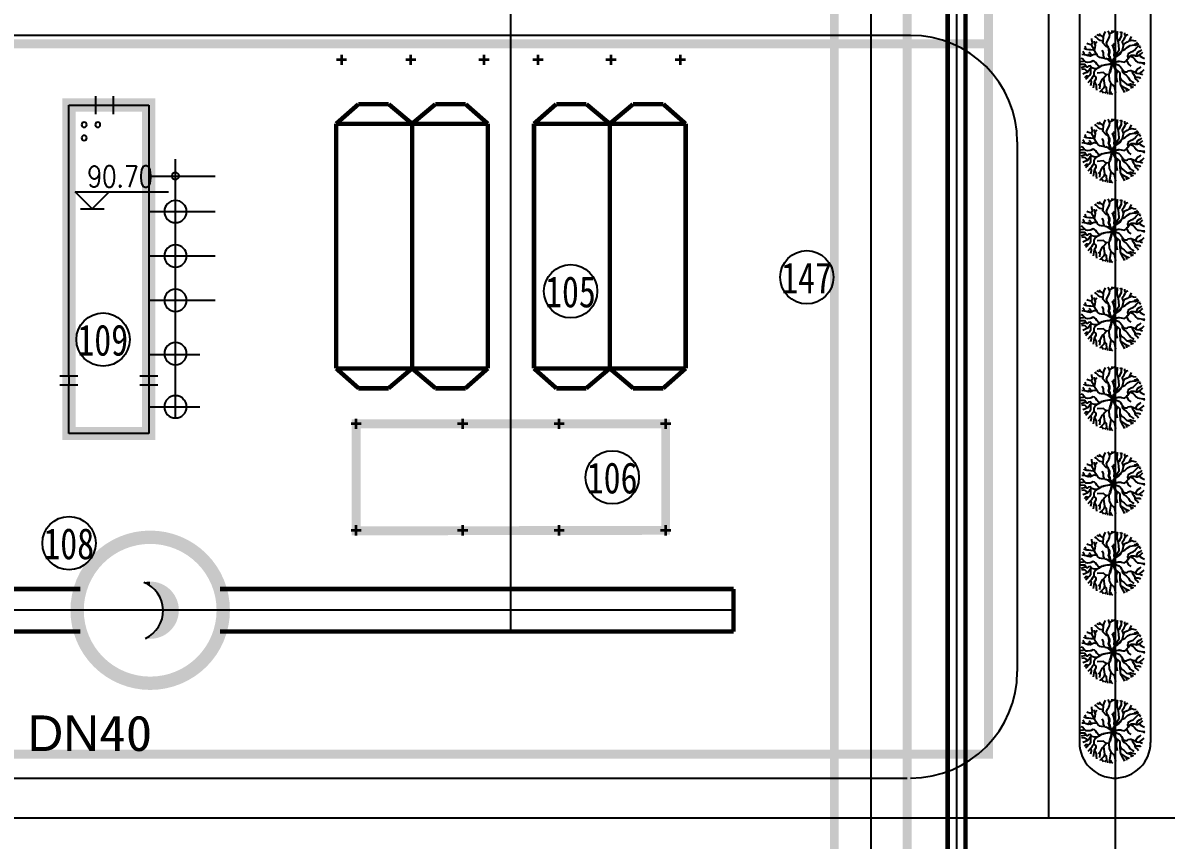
# Model space of a CAD drawing. Extents: x 532522 to 2902776, y -101917278 to 111238625.
# Drawn here: x 2901750.4 to 2901879.1, y 2549018.3 to 2549110.4 of the extents above; entities that cross this region are included whole.
import ezdxf
from ezdxf.enums import TextEntityAlignment as Align

# ---------------------------------------------------------------- set-up
doc = ezdxf.new("R2010")
doc.units = 0
doc.header["$LTSCALE"] = 1000
doc.header["$MEASUREMENT"] = 0
doc.linetypes.add('DASHDOT', pattern=[1, 0.5, -0.25, 0, -0.25])
for name, color, linetype in [('#1力能', 7, 'CONTINUOUS'), ('1', 7, 'CONTINUOUS'), ('15', 7, 'CONTINUOUS'), ('34', 7, 'CONTINUOUS'), ('DIM', 4, 'CONTINUOUS'), ('NEW字', 2, 'CONTINUOUS'), ('NEW道路', 4, 'CONTINUOUS'), ('道路', 5, 'CONTINUOUS')]:
    doc.layers.add(name, color=color, linetype=linetype)
doc.styles.add('DIM_FONT', font='SIMPLEX.shx', dxfattribs={"width": 0.8})
doc.styles.add('GEDITXT', font='', dxfattribs={"height": 0.2})
doc.styles.get("Standard").update_dxf_attribs({"font": '', "width": 1.1})
doc.styles.get('GEDITXT').set_extended_font_data('SimSun')
doc.styles.get('Standard').set_extended_font_data('SimSun')

# ---------------------------------------------------------------- blocks, each defined once
blk = doc.blocks.new('VEGTRE')
at = {"layer": '34', "color": 95, "linetype": 'Continuous'}
for p, q in [((-8.528, 0.012), (-9.251, 0.386)), ((0.118, -8.826), (0.14, -9.251)), ((3.566, -7.88), (3.93, -8.367))]:
    blk.add_line(p, q, dxfattribs=at)
for points in [[(-2.046, 4.279), (-2.4, 4.964), (-3.287, 5.585), (-3.964, 6.236), (-4.882, 6.473), (-5.323, 6.918), (-5.978, 7.056)], [(-5.323, 6.918), (-5.362, 7.246), (-5.46, 7.463)], [(-2.195, 6.115), (-2.574, 6.648), (-3.106, 7.036), (-3.4, 7.185), (-3.962, 7.479), (-4.61, 7.805), (-4.773, 7.915)], [(-3.752, 7.369), (-3.99, 8.041), (-3.988, 8.338)], [(-2.021, 2.95), (-2.046, 4.279), (-2.195, 6.115), (-2.229, 6.518), (-2.46, 6.863), (-3.385, 8.6)], [(0.397, 6.077), (-0.091, 6.602), (-0.424, 6.73), (-0.829, 8.612)], [(0.749, 8.303), (0.417, 8.867), (0.067, 9.236)], [(0.754, 9.176), (0.786, 8.248), (0.421, 5.99), (0.879, 5.048), (1.021, 3.397), (1.745, 3.549), (2.297, 4.056), (2.627, 4.528), (2.402, 6.574), (1.892, 7.12), (1.776, 8.509), (1.535, 8.749), (1.489, 9.113)], [(1.776, 8.509), (2.094, 8.662), (2.303, 8.938)], [(2.4, 6.569), (2.605, 7.267), (2.93, 7.679), (3.581, 8.303), (3.658, 8.472)], [(3.186, 7.925), (2.785, 8.597), (2.653, 8.841)], [(3.694, 6.082), (3.694, 6.585), (3.817, 7.533)], [(4.535, 1.708), (5.166, 2.212), (5.405, 2.749), (5.458, 3.195), (5.405, 3.713), (4.846, 4.231), (4.892, 4.745), (5.303, 5.581), (5.602, 7.304)], [(5.303, 5.581), (5.202, 5.697), (4.995, 6.082), (4.79, 6.494), (4.73, 7.087), (4.699, 7.94)], [(6.391, 4.959), (6.236, 5.518), (6.236, 5.725), (6.395, 6.648)], [(-7.644, 3.079), (-7.906, 3.251), (-8.291, 3.34), (-8.579, 3.473)], [(-6.48, 4.13), (-6.809, 4.197), (-7.373, 4.169), (-7.785, 4.256), (-8.041, 4.579)], [(-5.516, 2.354), (-5.718, 2.925), (-6.014, 3.369), (-6.482, 4.138), (-6.364, 4.405), (-6.573, 4.79), (-7.162, 5.174), (-7.426, 5.518)], [(-4.4, 6.349), (-5.149, 6.149), (-5.738, 6.297), (-6.573, 6.509)], [(-2.28, 1.166), (-2.28, 1.166), (-2.588, 1.561), (-2.851, 2.005), (-2.762, 2.39), (-2.79, 2.715), (-3.321, 3.217), (-3.913, 3.602), (-4.236, 3.99), (-4.562, 4.344), (-4.855, 4.817), (-5.062, 5.113), (-5.651, 5.497), (-6.065, 5.795)], [(-1.333, 2.385), (-1.014, 3.395), (-1.014, 4.191), (-1.128, 4.636), (-1.306, 5.585)], [(1.021, 3.397), (0.781, 2.621), (0.631, 1.971), (0.446, 1.246), (0.217, 0.503), (0.181, 0.39), (0.227, 0.262), (0.33, 0.248), (0.841, 0.426), (1.405, 0.538), (2.063, 0.638), (2.492, 0.733), (2.858, 0.774)], [(1.682, 3.535), (2.169, 3.304), (2.692, 2.851), (4.438, 2.986)], [(2.626, 4.535), (3.13, 4.899), (3.487, 5.697), (3.694, 6.082), (4.2, 6.525)], [(5.405, 3.715), (5.79, 4.156), (6.145, 4.662), (6.412, 4.985), (7.164, 5.812)], [(6.436, 1.643), (6.438, 3.318), (6.576, 3.653), (7.149, 4.036), (7.438, 4.497), (7.838, 4.863)], [(7.15, 4.038), (7.415, 3.92), (7.622, 3.862), (8.115, 4.385)], [(-5.072, -1.937), (-5.316, -1.81), (-5.788, -1.573), (-6.291, -1.097), (-6.762, -0.477), (-7.144, -0.179), (-7.677, -0.092), (-8.21, -0.003), (-9.26, 0.048)], [(-2.826, 2.118), (-3.087, 2.39), (-3.441, 2.687), (-3.737, 2.687), (-4.003, 2.656), (-4.241, 2.538), (-4.446, 2.391), (-5.01, 2.243), (-5.306, 2.273), (-5.778, 2.451), (-6.162, 2.631), (-6.487, 2.807), (-6.99, 3.043), (-7.521, 3.161), (-7.788, 2.985), (-8.085, 2.779), (-8.47, 2.513), (-9.051, 1.949)], [(-6.774, 2.944), (-6.814, 2.364), (-7.2, 1.771), (-7.88, 1.359), (-8.262, 1.156)], [(-3.964, -0.615), (-4.554, 0.443), (-5.236, 0.966)], [(-2.528, -0.28), (-2.003, -0.333), (-1.532, -0.287), (-1.009, -0.157), (-0.532, 0.043), (-0.487, 0.128), (-0.547, 0.195), (-1.308, 0.535), (-1.732, 0.759), (-2.28, 1.166)], [(-1.836, 0.836), (-1.532, 0.733), (-1.116, 0.535), (-0.728, 0.366), (-0.39, 0.222), (-0.308, 0.227), (-0.28, 0.318), (-0.409, 0.672), (-0.636, 1.292), (-0.851, 1.797), (-0.99, 2.038), (-1.383, 2.386), (-2.021, 2.95)], [(-1.496, 2.487), (-1.121, 2.253), (-0.85, 2.084), (-0.631, 1.636), (-0.436, 1.202), (-0.25, 0.662), (-0.137, 0.338), (-0.082, 0.263), (0.005, 0.289), (0.087, 0.499), (0.217, 0.862), (0.39, 1.333), (0.535, 1.913), (0.667, 2.463), (0.776, 2.867), (0.944, 3.145)], [(3.063, 0.843), (2.672, 0.708), (2.15, 0.579), (1.579, 0.487), (1.012, 0.402), (0.627, 0.217), (0.272, 0.046), (0.227, -0.01), (0.325, -0.138), (0.631, -0.385), (1.205, -0.844), (1.463, -1.024), (1.971, -1.188)], [(3.063, 0.843), (3.328, 0.935), (3.95, 1.438), (4.453, 1.703), (5.191, 1.733), (5.991, 1.467), (6.227, 1.436), (6.494, 1.703), (6.82, 2.174), (7.145, 2.617), (7.503, 2.795), (8.005, 3.031), (8.622, 3.282)], [(3.581, 1.14), (4.067, 0.995), (4.569, 0.431), (4.892, -0.014), (5.277, -0.369), (5.689, -0.487), (6.222, -0.251), (6.549, -0.162), (7.318, -0.075), (7.703, -0.106), (8.205, -0.578), (8.704, -1.142), (9.144, -1.244)], [(6.128, 1.448), (6.462, 0.903), (6.966, 1.051), (7.379, 1.315), (7.677, 1.108), (8.027, 0.545), (9.212, 0.508)], [(7.313, 2.699), (7.617, 2.232), (7.971, 1.997), (8.477, 1.877), (9.005, 2.002)], [(7.607, 1.156), (7.822, 1.138), (8.238, 1.197), (9.109, 1.462)], [(-7.533, -2.133), (-7.918, -1.867), (-8.39, -1.542), (-9.183, -1.21)], [(-3.385, -0.159), (-3.45, -0.154), (-3.774, -0.39), (-4.101, -0.774), (-4.337, -1.041), (-4.516, -1.246), (-4.752, -1.574), (-4.959, -1.839), (-5.168, -2.015), (-5.405, -2.164), (-5.937, -2.133), (-6.203, -2.133), (-6.619, -2.015), (-6.913, -1.957), (-7.178, -1.985), (-7.475, -2.075), (-7.713, -2.311), (-7.978, -2.46), (-8.333, -2.696), (-8.744, -3.056)], [(-6.979, -1.964), (-6.973, -2.342), (-7.031, -2.636), (-7.27, -3.021), (-7.773, -3.287), (-8.159, -3.523), (-8.431, -3.836)], [(-4.544, -1.287), (-4.398, -1.839), (-4.429, -2.313), (-4.667, -2.757), (-5.318, -3.111), (-5.88, -3.318), (-6.326, -3.644), (-6.8, -4.147), (-7.126, -4.528), (-7.364, -4.768), (-7.882, -4.867)], [(-2.462, -3.179), (-2.137, -2.583), (-1.759, -2.28), (-1.347, -1.979), (-0.903, -1.67), (-0.496, -1.229), (-0.344, -0.944), (-0.215, -0.239), (-0.255, -0.128), (-0.359, -0.106), (-0.985, -0.282), (-1.626, -0.421), (-1.896, -0.446), (-2.446, -0.297), (-2.923, -0.203), (-3.385, -0.159)], [(1.2, -4.123), (0.961, -3.593), (0.913, -3.108), (0.897, -2.942), (0.997, -2.662), (1.092, -2.21), (0.831, -1.764), (0.703, -1.215), (0.494, -0.85), (0.212, -0.451), (0.109, -0.39), (0.005, -0.414), (-0.07, -0.533), (-0.188, -1.003), (-0.224, -1.147), (-0.641, -1.614), (-0.865, -1.855), (-1.516, -2.27), (-2.173, -2.856), (-2.723, -3.472)], [(-1.516, -2.27), (-1.195, -2.785), (-1.891, -3.706), (-1.81, -5.097), (-1.538, -6.27), (-1.277, -7.256), (-1.383, -8.903), (-1.521, -9.106)], [(-0.641, -1.614), (-0.465, -2.169), (-0.497, -3.026), (-0.439, -3.619), (-0.352, -4.121), (-0.147, -4.685), (-0.354, -5.393), (-0.503, -5.629)], [(2.289, -1.251), (1.369, -1.07), (0.949, -0.757), (0.272, -0.338), (0.525, -0.728), (0.745, -1.07), (0.821, -1.393), (0.979, -1.87), (1.191, -2.229), (0.985, -3.046), (1.251, -4.369)], [(2.289, -1.251), (3.273, -1.369), (3.718, -1.47), (4.297, -1.908), (4.509, -2.215), (4.892, -2.778), (5.333, -3.788), (6.144, -5.178), (5.853, -5.723), (5.997, -6.562), (6.022, -7.009)], [(2.289, -1.251), (2.622, -1.988), (2.668, -2.896), (3.077, -3.598)], [(4.509, -2.215), (5.359, -2.379), (5.863, -2.203), (6.366, -1.908), (7.164, -2.383)], [(5.964, -2.144), (6.308, -2.441), (6.776, -3.034)], [(6.708, -2.111), (7.077, -1.968), (7.61, -2.147), (8.109, -2.292), (8.918, -2.378)], [(8.046, -2.275), (8.258, -2.65), (8.658, -3.2)], [(8.268, -0.651), (8.617, -0.311), (9.226, -0.229)], [(-7.467, -4.788), (-7.696, -4.588), (-8.154, -4.393)], [(-5.373, -7.544), (-4.773, -6.301), (-4.157, -5.926), (-3.485, -5.583), (-3.097, -5.157), (-2.957, -4.362), (-2.723, -3.472), (-3.477, -3.759), (-4.239, -4.508), (-5.019, -4.947), (-6.152, -5.144), (-6.579, -5.092), (-7.516, -5.415)], [(-6.154, -5.144), (-6.419, -5.388), (-6.862, -5.537), (-7.209, -5.815)], [(-4.773, -6.301), (-5.475, -6.544), (-6.005, -6.426), (-6.809, -6.28)], [(-3.097, -5.157), (-2.87, -5.896), (-2.783, -6.162), (-3.316, -6.841), (-3.614, -7.403), (-3.703, -7.757), (-3.526, -8.173), (-3.497, -8.573)], [(-1.538, -6.27), (-2.044, -6.574), (-2.251, -7.198), (-2.549, -7.67), (-2.579, -8.113), (-2.521, -8.379), (-2.316, -8.733), (-2.277, -8.973)], [(-0.179, -4.798), (-0.06, -4.862), (0.297, -5.039)], [(1.251, -4.369), (1.333, -4.685), (1.627, -4.952), (1.744, -5.662), (1.535, -6.342), (1.12, -6.993), (0.913, -7.436), (0.851, -8.029), (1.145, -8.826), (1.335, -9.154)], [(1.263, -4.424), (1.868, -4.687), (2.81, -5.721), (2.749, -6.195), (2.682, -7.19), (2.651, -7.523), (2.497, -8.152), (2.115, -9.003)], [(2.749, -6.195), (3.569, -6.393), (4.232, -6.769), (4.728, -7.321), (4.964, -7.379), (5.123, -7.651)], [(5.062, -5.236), (4.879, -5.692), (4.463, -6.137)], [(5.241, -3.574), (5.089, -4.362), (5, -4.954), (5.115, -5.487), (5.232, -6.168)], [(5.333, -3.788), (5.653, -3.624), (6.273, -3.682), (6.894, -3.744), (7.456, -3.773), (7.75, -4.07), (7.93, -4.732)], [(6.144, -5.179), (6.595, -5.251), (7.246, -5.46), (7.42, -5.497)], [(7.605, -3.921), (7.841, -3.892), (8.226, -4.07), (8.258, -4.132)], [(-3.675, -7.646), (-4, -8.051), (-4.462, -8.113)], [(-2.456, -8.492), (-2.67, -8.706), (-2.846, -8.81)], [(1.041, -8.544), (0.436, -8.59), (0.079, -8.856), (-0.393, -9.062), (-0.711, -9.226)], [(2.682, -7.164), (3.128, -7.675), (3.544, -7.882), (4.135, -7.851), (4.62, -8.005)]]:
    blk.add_lwpolyline(points, dxfattribs=at)

msp = doc.modelspace()

# ---------------------------------------------------------------- hatches: boundary and pattern name
at = {"layer": 'DIM'}
msp.add_hatch(color=7, dxfattribs=at).paths.add_polyline_path([(2901764.05, 2549047.37, -0.059753), (2901764.77, 2549046.99), (2901764.77, 2549047.46, 0.056453)])
h = msp.add_hatch(color=7, dxfattribs=at)
h.paths.add_polyline_path([(2901764.77, 2549041.37), (2901764.77, 2549041.01, 0.414214), (2901768, 2549044.23), (2901766.24, 2549044.23, -0.248923)])
h.paths.add_polyline_path([(2901764.24, 2549041.06, 0.041914), (2901764.77, 2549041.01), (2901764.77, 2549041.37, -0.045209)])
h.paths.add_polyline_path([(2901766.24, 2549044.23), (2901768, 2549044.23, 0.414214), (2901764.77, 2549047.46), (2901764.77, 2549046.99, -0.240095)])

# ---------------------------------------------------------------- linework, layer by layer
at = {"layer": '1', "color": 1, "linetype": 'Continuous'}
for p, q in [((2901873.37, 2549279.83), (2901873.37, 2548994.33)), ((2901758.62, 2549102.12), (2901758.62, 2549100.1)), ((2901760.62, 2549102.12), (2901760.62, 2549100.1)), ((2901756.62, 2549070.6), (2901754.6, 2549070.6)), ((2901756.62, 2549069.6), (2901754.6, 2549069.6)), ((2901765.62, 2549070.6), (2901763.6, 2549070.6)), ((2901765.62, 2549069.6), (2901763.6, 2549069.6)), ((2901873.12, 2549025.33), (2901873.62, 2549025.33))]:
    msp.add_line(p, q, dxfattribs=at)
at = {"layer": '1', "color": 1}
for p, q in [((2901755.62, 2549070.6), (2901755.62, 2549101.14)), ((2901755.62, 2549101.14), (2901758.62, 2549101.14)), ((2901758.62, 2549101.14), (2901760.62, 2549101.14)), ((2901760.62, 2549101.14), (2901764.62, 2549101.14)), ((2901764.62, 2549101.14), (2901764.62, 2549070.6)), ((2901755.62, 2549070.6), (2901755.62, 2549069.6)), ((2901755.62, 2549064.14), (2901755.62, 2549069.6)), ((2901764.62, 2549070.6), (2901764.62, 2549069.6))]:
    msp.add_line(p, q, dxfattribs=at)
at = {"layer": '1', "color": 1, "linetype": 'DASHDOT'}
for p, q in [((2901767.62, 2549065.89), (2901767.62, 2549095.04)), ((2901764.62, 2549093.14), (2901772.07, 2549093.14)), ((2901764.62, 2549089.14), (2901772.07, 2549089.14)), ((2901764.62, 2549084.14), (2901772.07, 2549084.14)), ((2901764.62, 2549079.14), (2901772.07, 2549079.14)), ((2901764.62, 2549073.04), (2901770.36, 2549073.04)), ((2901764.62, 2549067.14), (2901770.36, 2549067.14))]:
    msp.add_line(p, q, dxfattribs=at)
at = {"layer": '1', "color": 7}
for p, q in [((2901764.62, 2549069.6), (2901764.62, 2549064.14)), ((2901764.62, 2549064.14), (2901755.62, 2549064.14))]:
    msp.add_line(p, q, dxfattribs=at)
at = {"layer": '1', "linetype": 'Continuous'}
msp.add_line((2901681.37, 2549025.33), (2901849.98, 2549025.33), dxfattribs=at)
at = {"layer": '1', "color": 7, "linetype": 'Continuous', "const_width": 1}
for points in [[(2901841.78, 2549199.84), (2901841.78, 2548984.34)], [(2901849.98, 2549199.49), (2901849.98, 2548984.34)]]:
    msp.add_lwpolyline(points, dxfattribs=at)
at = {"layer": '1', "color": 7, "linetype": 'DASHDOT', "ltscale": 2}
msp.add_lwpolyline([(2901845.88, 2549199.34), (2901845.88, 2548966.34)], dxfattribs=at)
at = {"layer": '1', "color": 7, "linetype": 'Continuous', "flags": 128}
for points, const_width in [([(2901854.54, 2549165.45), (2901854.54, 2548993.38)], 0.5), ([(2901856.54, 2549165.45), (2901856.54, 2548993.38)], 0.5), ([(2901755.62, 2549101.14), (2901764.62, 2549101.14), (2901764.62, 2549064.14), (2901755.62, 2549064.14), (2901755.62, 2549101.14)], 1.5), ([(2901787.95, 2549065.23), (2901822.8, 2549065.23), (2901822.8, 2549053.23), (2901787.95, 2549053.17), (2901787.95, 2549065.23)], 1)]:
    msp.add_lwpolyline(points, dxfattribs=dict(at, const_width=const_width))
at = {"layer": '1', "color": 1, "linetype": 'Continuous', "flags": 128}
msp.add_lwpolyline([(2901855.54, 2549165.45), (2901855.54, 2548988.33)], dxfattribs=at)
at = {"layer": '1', "color": 1, "linetype": 'Continuous'}
for centre, start, end in [((2901757.34, 2549098.92), 360, 180), ((2901758.87, 2549098.92), 360, 180), ((2901757.34, 2549098.92), 180, 360), ((2901757.35, 2549097.43), 360, 180), ((2901758.87, 2549098.92), 180, 360), ((2901757.35, 2549097.43), 180, 360)]:
    msp.add_arc(centre, 0.291, start, end, dxfattribs=at)
at = {"layer": '1', "color": 1}
for centre, radius, start, end in [((2901767.62, 2549093.14), 0.4, 360, 180), ((2901767.62, 2549093.14), 0.4, 180, 360), ((2901767.62, 2549067.14), 1.25, 180, 360)]:
    msp.add_arc(centre, radius, start, end, dxfattribs=at)
at = {"layer": '1', "color": 7}
for centre, start, end in [((2901767.62, 2549089.14), 360, 180), ((2901767.62, 2549089.14), 180, 360), ((2901767.62, 2549084.14), 360, 180), ((2901767.62, 2549084.14), 180, 360), ((2901767.62, 2549079.14), 360, 180), ((2901767.62, 2549079.14), 180, 360), ((2901767.62, 2549073.14), 360, 180), ((2901767.62, 2549073.14), 180, 360), ((2901767.62, 2549067.14), 360, 180)]:
    msp.add_arc(centre, 1.25, start, end, dxfattribs=at)
at = {"layer": '15', "color": 3, "linetype": 'Continuous', "const_width": 1, "flags": 128}
for points in [[(2901859.14, 2549258.03), (2901859.14, 2549158.03), (2901859.14, 2549108.03), (2901674.14, 2549108.03), (2901674.14, 2549058.03), (2901674.14, 2549108.03)], [(2901674.14, 2549058.03), (2901674.14, 2549028.03), (2901859.14, 2549028.03), (2901859.14, 2549108.03)]]:
    msp.add_lwpolyline(points, dxfattribs=at)
at = {"layer": '15', "color": 3}
for centre in [(2901838.68, 2549081.74, 0.37), (2901812.1, 2549080.16), (2901759.47, 2549074.72), (2901816.79, 2549059.2), (2901755.64, 2549051.79)]:
    msp.add_circle(centre, 3, dxfattribs=at)
at = {"layer": 'DIM', "color": 1, "linetype": 'DASHDOT', "ltscale": 10}
msp.add_line((2901805.37, 2549041.83), (2901805.37, 2549188.19), dxfattribs=at)
at = {"layer": 'DIM', "color": 7, "linetype": 'DASHDOT', "ltscale": 10}
msp.add_line((2901830.43, 2549044.23), (2901691.12, 2549044.23), dxfattribs=at)
at = {"layer": 'DIM', "color": 7}
for points, const_width in [([(2901786.31, 2549105.63), (2901786.31, 2549106.82)], 0.3), ([(2901794.11, 2549105.63), (2901794.11, 2549106.82)], 0.3), ([(2901802.34, 2549105.63), (2901802.34, 2549106.82)], 0.3), ([(2901808.41, 2549105.63), (2901808.41, 2549106.82)], 0.3), ([(2901816.64, 2549105.63), (2901816.64, 2549106.82)], 0.3), ([(2901824.45, 2549105.63), (2901824.45, 2549106.82)], 0.3), ([(2901786.9, 2549106.23), (2901785.71, 2549106.23)], 0.3), ([(2901794.71, 2549106.23), (2901793.52, 2549106.23)], 0.3), ([(2901802.93, 2549106.23), (2901801.75, 2549106.23)], 0.3), ([(2901809.01, 2549106.23), (2901807.82, 2549106.23)], 0.3), ([(2901817.23, 2549106.23), (2901816.05, 2549106.23)], 0.3), ([(2901825.04, 2549106.23), (2901823.85, 2549106.23)], 0.3), ([(2901785.71, 2549099.03), (2901788.21, 2549101.23)], 0.5), ([(2901791.63, 2549101.23), (2901788.21, 2549101.23)], 0.5), ([(2901794.25, 2549099.03), (2901791.63, 2549101.23)], 0.5), ([(2901794.25, 2549099.03), (2901796.87, 2549101.23)], 0.5), ([(2901796.87, 2549101.23), (2901800.28, 2549101.23)], 0.5), ([(2901802.78, 2549099.03), (2901800.28, 2549101.23)], 0.5), ([(2901807.97, 2549099.03), (2901810.47, 2549101.23)], 0.5), ([(2901813.88, 2549101.23), (2901810.47, 2549101.23)], 0.5), ([(2901816.5, 2549099.03), (2901813.88, 2549101.23)], 0.5), ([(2901816.5, 2549099.03), (2901819.12, 2549101.23)], 0.5), ([(2901819.12, 2549101.23), (2901822.54, 2549101.23)], 0.5), ([(2901825.04, 2549099.03), (2901822.54, 2549101.23)], 0.5), ([(2901785.71, 2549071.47), (2901785.71, 2549099.03)], 0.5), ([(2901785.71, 2549099.03), (2901802.78, 2549099.03)], 0.5), ([(2901794.25, 2549071.47), (2901794.25, 2549099.03)], 0.5), ([(2901802.78, 2549071.47), (2901802.78, 2549099.03)], 0.5), ([(2901807.97, 2549071.47), (2901807.97, 2549099.03)], 0.5), ([(2901825.04, 2549099.03), (2901807.97, 2549099.03)], 0.5), ([(2901816.5, 2549071.47), (2901816.5, 2549099.03)], 0.5), ([(2901825.04, 2549071.47), (2901825.04, 2549099.03)], 0.5), ([(2901785.71, 2549071.47), (2901802.78, 2549071.47)], 0.5), ([(2901785.71, 2549071.47), (2901788.24, 2549069.23)], 0.5), ([(2901794.25, 2549071.47), (2901791.6, 2549069.23)], 0.5), ([(2901794.25, 2549071.47), (2901796.9, 2549069.23)], 0.5), ([(2901802.78, 2549071.47), (2901800.25, 2549069.23)], 0.5), ([(2901825.04, 2549071.47), (2901807.97, 2549071.47)], 0.5), ([(2901807.97, 2549071.47), (2901810.5, 2549069.23)], 0.5), ([(2901816.5, 2549071.47), (2901813.85, 2549069.23)], 0.5), ([(2901816.5, 2549071.47), (2901819.15, 2549069.23)], 0.5), ([(2901825.04, 2549071.47), (2901822.51, 2549069.23)], 0.5), ([(2901791.63, 2549069.23), (2901788.21, 2549069.23)], 0.5), ([(2901796.87, 2549069.23), (2901800.28, 2549069.23)], 0.5), ([(2901813.88, 2549069.23), (2901810.47, 2549069.23)], 0.5), ([(2901819.12, 2549069.23), (2901822.54, 2549069.23)], 0.5), ([(2901787.95, 2549064.63), (2901787.95, 2549065.82)], 0.3), ([(2901788.54, 2549065.24), (2901787.36, 2549065.24)], 0.3), ([(2901691.12, 2549046.63), (2901756.91, 2549046.63)], 0.5), ([(2901772.64, 2549046.63), (2901830.43, 2549046.63)], 0.5), ([(2901830.43, 2549041.83), (2901830.43, 2549046.63)], 0.5), ([(2901772.64, 2549041.83), (2901830.43, 2549041.83)], 0.5)]:
    msp.add_lwpolyline(points, dxfattribs=dict(at, const_width=const_width))
at = {"layer": 'DIM', "color": 1, "const_width": 0.3}
for points in [[(2901799.95, 2549064.63), (2901799.95, 2549065.82)], [(2901810.8, 2549064.63), (2901810.8, 2549065.82)], [(2901822.8, 2549064.63), (2901822.8, 2549065.82)], [(2901800.54, 2549065.24), (2901799.36, 2549065.24)], [(2901811.39, 2549065.24), (2901810.21, 2549065.24)], [(2901823.39, 2549065.24), (2901822.21, 2549065.24)], [(2901787.95, 2549052.63), (2901787.95, 2549053.82)], [(2901799.95, 2549052.63), (2901799.95, 2549053.82)], [(2901810.8, 2549052.63), (2901810.8, 2549053.82)], [(2901822.8, 2549052.63), (2901822.8, 2549053.82)], [(2901788.54, 2549053.24), (2901787.36, 2549053.24)], [(2901800.54, 2549053.24), (2901799.36, 2549053.24)], [(2901811.39, 2549053.24), (2901810.21, 2549053.24)], [(2901823.39, 2549053.24), (2901822.21, 2549053.24)]]:
    msp.add_lwpolyline(points, dxfattribs=at)
at = {"layer": 'DIM', "color": 7, "const_width": 1.5}
for points in [[(2901773, 2549044.23, 1), (2901756.55, 2549044.23)], [(2901756.55, 2549044.23, 1), (2901773, 2549044.23)]]:
    msp.add_lwpolyline(points, format="xyb", dxfattribs=at)
at = {"layer": 'DIM', "color": 7, "const_width": 0.5, "elevation": -0.01}
msp.add_lwpolyline([(2901691.12, 2549041.83), (2901756.91, 2549041.83)], dxfattribs=at)
at = {"layer": 'DIM', "color": 7}
msp.add_arc((2901762.8, 2549044.18), 3.43, 294.6877, 68.6362, dxfattribs=at)
at = {"layer": 'NEW字'}
for p, q in [((2901756.32, 2549091.36), (2901760.16, 2549091.36)), ((2901758.24, 2549089.44), (2901756.32, 2549091.36)), ((2901758.24, 2549091.36), (2901766.83, 2549091.36)), ((2901760.16, 2549091.36), (2901758.24, 2549089.44)), ((2901756.95, 2549089.44), (2901759.61, 2549089.44))]:
    msp.add_line(p, q, dxfattribs=at)
at = {"layer": 'NEW道路', "color": 4, "linetype": 'Continuous'}
msp.add_line((2901850.37, 2549108.98), (2901676.37, 2549108.98), dxfattribs=at)
at = {"layer": 'NEW道路', "color": 4}
for centre, start, end in [((2901850.37, 2549096.98), 360, 90), ((2901850.37, 2549037.33), 270, 360)]:
    msp.add_arc(centre, 12, start, end, dxfattribs=at)
at = {"layer": '道路', "color": 4, "linetype": 'DASHDOT', "ltscale": 2}
for p, q in [((2901865.87, 2549265.34), (2901865.87, 2549020.83)), ((2901426.8, 2549020.83), (2902165.87, 2549020.83))]:
    msp.add_line(p, q, dxfattribs=at)
at = {"layer": '道路', "color": 4, "linetype": 'Continuous', "ltscale": 50}
msp.add_line((2901869.37, 2549257.83), (2901869.37, 2549029.33), dxfattribs=at)
at = {"layer": '道路', "color": 255, "linetype": 'Continuous', "ltscale": 50}
msp.add_line((2901877.37, 2549257.83), (2901877.37, 2549029.33), dxfattribs=at)
at = {"layer": '道路', "color": 4}
msp.add_line((2901862.37, 2549096.98), (2901862.37, 2549037.33), dxfattribs=at)
at = {"layer": '道路', "color": 255, "linetype": 'Continuous', "ltscale": 50}
msp.add_arc((2901873.37, 2549029.33), 4, 180, 360, dxfattribs=at)

# ---------------------------------------------------------------- block references
at = {"layer": '34', "color": 95, "linetype": 'Continuous', "xscale": 0.3900013038538194, "yscale": 0.3900013038538194, "rotation": 180.0000346416272}
for p in [(2901873.11, 2549105.91), (2901873.11, 2549095.96), (2901873.11, 2549086.99), (2901873.11, 2549077.04), (2901873.11, 2549068.07), (2901873.11, 2549058.5), (2901873.11, 2549049.52), (2901873.11, 2549039.58), (2901873.11, 2549030.6)]:
    msp.add_blockref('VEGTRE', p, dxfattribs=at)

# ---------------------------------------------------------------- texts
at = {"layer": '#1力能', "color": 3, "linetype": 'Continuous', "insert": (2901750.96, 2549032.38), "char_height": 4, "width": 18.5189, "attachment_point": 1}
msp.add_mtext('{\\fArial|b0|i0|c0|p32;DN}40', dxfattribs=at)
at = {"layer": '15', "color": 3, "linetype": 'Continuous', "style": 'GEDITXT', "width": 0.799859}
for s, p in [('147', (2901835.8, 2549083.42, 0.37)), ('105', (2901809.22, 2549081.85)), ('109', (2901756.58, 2549076.41)), ('106', (2901813.91, 2549060.89)), ('108', (2901752.75, 2549053.48))]:
    msp.add_text(s, height=3.5, dxfattribs=at).set_placement(p, align=Align.TOP_LEFT)
at = {"layer": 'NEW字', "style": 'DIM_FONT', "width": 0.8}
msp.add_text('90.70', height=2.4, rotation=0, dxfattribs=at).set_placement((2901761.41, 2549093.08), align=Align.MIDDLE)

doc.saveas('drawing.dxf')
